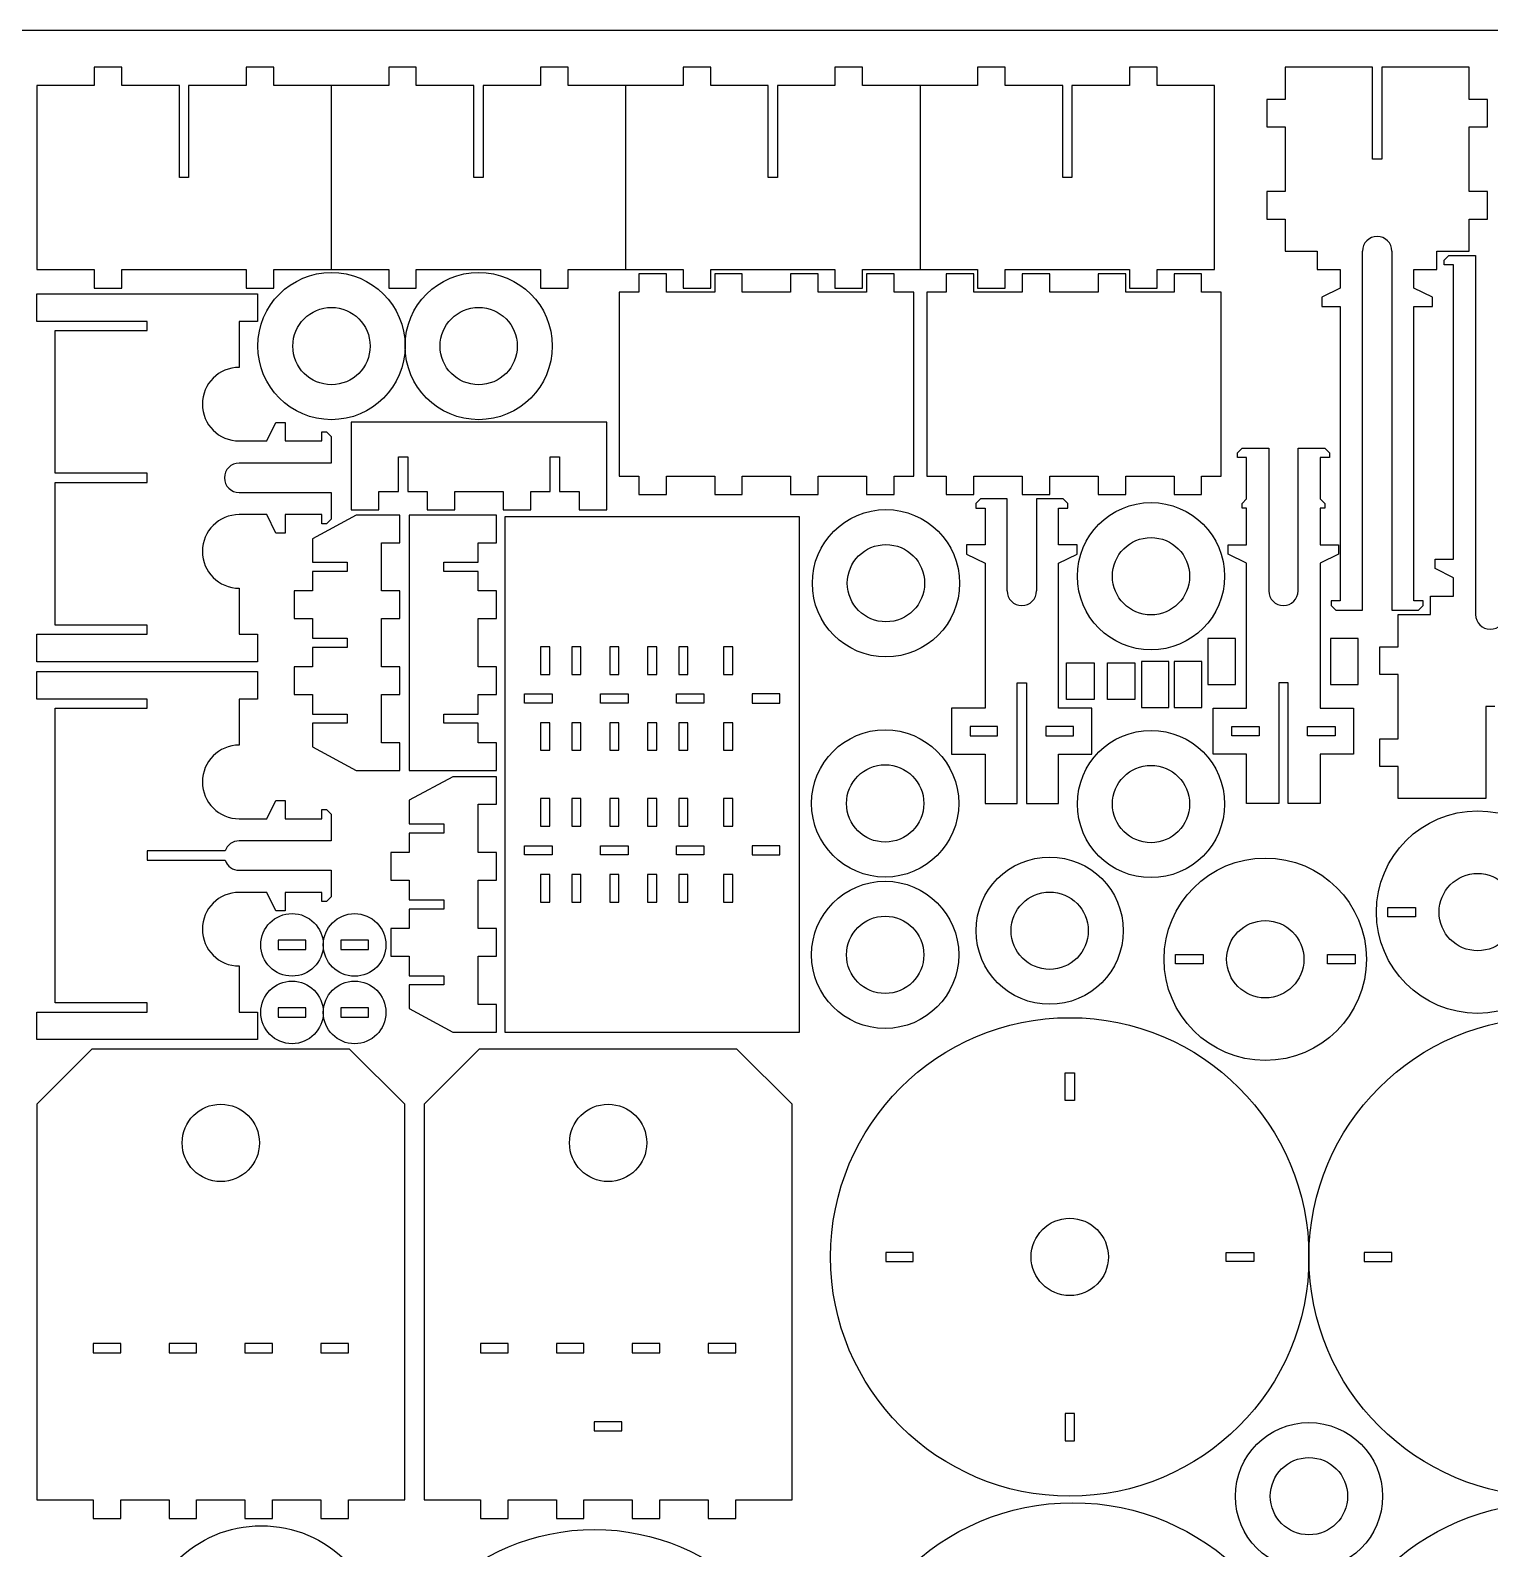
# Model space of a CAD drawing. Extents: x 994 to 3441, y -1567 to -767.
# Drawn here: x 1305.9 to 1702.4, y -1179.7 to -767.2 of the extents above; entities that cross this region are included whole.
import ezdxf

# ---------------------------------------------------------------- set-up
doc = ezdxf.new("R2010")
doc.units = 0
for name, color, linetype in [('CUT1', 7, 'CONTINUOUS'), ('CUT2', 5, 'CONTINUOUS'), ('ENG', 1, 'CONTINUOUS'), ('LAYER_15', 200, 'CONTINUOUS')]:
    doc.layers.add(name, color=color, linetype=linetype)

msp = doc.modelspace()

# ---------------------------------------------------------------- linework, layer by layer
at = {"layer": 'CUT1'}
for p, q in [((1330.75, -777.22), (1323.25, -777.22)), ((1323.25, -777.22), (1323.25, -782.22)), ((1330.75, -782.22), (1330.75, -777.22)), ((1372, -777.22), (1364.5, -777.22)), ((1364.5, -777.22), (1364.5, -782.22)), ((1372, -782.22), (1372, -777.22)), ((1410.75, -777.22), (1403.25, -777.22)), ((1403.25, -777.22), (1403.25, -782.22)), ((1410.75, -782.22), (1410.75, -777.22)), ((1452, -777.22), (1444.5, -777.22)), ((1444.5, -777.22), (1444.5, -782.22)), ((1452, -782.22), (1452, -777.22)), ((1490.75, -777.22), (1483.25, -777.22)), ((1483.25, -777.22), (1483.25, -782.22)), ((1490.75, -782.22), (1490.75, -777.22)), ((1532, -777.22), (1524.5, -777.22)), ((1524.5, -777.22), (1524.5, -782.22)), ((1532, -782.22), (1532, -777.22)), ((1570.75, -777.22), (1563.25, -777.22)), ((1563.25, -777.22), (1563.25, -782.22)), ((1570.75, -782.22), (1570.75, -777.22)), ((1612, -777.22), (1604.5, -777.22)), ((1604.5, -777.22), (1604.5, -782.22)), ((1612, -782.22), (1612, -777.22)), ((1670.55, -777.22), (1646.8, -777.22)), ((1646.8, -777.22), (1646.8, -785.97)), ((1670.55, -802.22), (1670.55, -777.22)), ((1696.8, -777.22), (1673.05, -777.22)), ((1673.05, -777.22), (1673.05, -802.22)), ((1696.8, -785.97), (1696.8, -777.22)), ((1323.25, -782.22), (1307.62, -782.22)), ((1307.62, -782.22), (1307.62, -832.22)), ((1346.37, -782.22), (1330.75, -782.22)), ((1346.37, -807.22), (1346.37, -782.22)), ((1364.5, -782.22), (1348.87, -782.22)), ((1348.87, -782.22), (1348.87, -807.22)), ((1403.25, -782.22), (1372, -782.22)), ((1426.37, -782.22), (1410.75, -782.22)), ((1426.37, -807.22), (1426.37, -782.22)), ((1444.5, -782.22), (1428.87, -782.22)), ((1428.87, -782.22), (1428.87, -807.22)), ((1483.25, -782.22), (1452, -782.22)), ((1506.37, -782.22), (1490.75, -782.22)), ((1506.37, -807.22), (1506.37, -782.22)), ((1524.5, -782.22), (1508.87, -782.22)), ((1508.87, -782.22), (1508.87, -807.22)), ((1563.25, -782.22), (1532, -782.22)), ((1586.37, -782.22), (1570.75, -782.22)), ((1586.37, -807.22), (1586.37, -782.22)), ((1604.5, -782.22), (1588.87, -782.22)), ((1588.87, -782.22), (1588.87, -807.22)), ((1627.62, -782.22), (1612, -782.22)), ((1627.62, -832.22), (1627.62, -782.22)), ((1646.8, -785.97), (1641.8, -785.97)), ((1641.8, -785.97), (1641.8, -793.47)), ((1701.8, -785.97), (1696.8, -785.97)), ((1701.8, -793.47), (1701.8, -785.97)), ((1641.8, -793.47), (1646.8, -793.47)), ((1646.8, -793.47), (1646.8, -810.97)), ((1696.8, -810.97), (1696.8, -793.47)), ((1696.8, -793.47), (1701.8, -793.47)), ((1673.05, -802.22), (1670.55, -802.22)), ((1348.87, -807.22), (1346.37, -807.22)), ((1428.87, -807.22), (1426.37, -807.22)), ((1508.87, -807.22), (1506.37, -807.22)), ((1588.87, -807.22), (1586.37, -807.22)), ((1646.8, -810.97), (1641.8, -810.97)), ((1641.8, -810.97), (1641.8, -818.47)), ((1701.8, -810.97), (1696.8, -810.97)), ((1701.8, -818.47), (1701.8, -810.97)), ((1641.8, -818.47), (1646.8, -818.47)), ((1646.8, -818.47), (1646.8, -827.22)), ((1696.8, -827.22), (1696.8, -818.47)), ((1696.8, -818.47), (1701.8, -818.47)), ((1646.8, -827.22), (1655.55, -827.22)), ((1655.55, -827.22), (1655.55, -832.22)), ((1667.8, -924.72), (1667.8, -827.22)), ((1675.8, -827.22), (1675.8, -924.72)), ((1688.05, -832.22), (1688.05, -827.22)), ((1688.05, -827.22), (1696.8, -827.22)), ((1690.04, -829.67), (1691.29, -828.42)), ((1691.29, -828.42), (1698.54, -828.42)), ((1698.54, -828.42), (1698.54, -925.92)), ((1307.62, -832.22), (1323.25, -832.22)), ((1323.25, -832.22), (1323.25, -837.22)), ((1330.75, -837.22), (1330.75, -832.22)), ((1330.75, -832.22), (1364.5, -832.22)), ((1364.5, -832.22), (1364.5, -837.22)), ((1372, -837.22), (1372, -832.22)), ((1372, -832.22), (1403.25, -832.22)), ((1403.25, -832.22), (1403.25, -837.22)), ((1410.75, -837.22), (1410.75, -832.22)), ((1410.75, -832.22), (1444.5, -832.22)), ((1444.5, -832.22), (1444.5, -837.22)), ((1452, -837.22), (1452, -832.22)), ((1452, -832.22), (1483.25, -832.22)), ((1483.25, -832.22), (1483.25, -837.22)), ((1490.75, -837.22), (1490.75, -832.22)), ((1490.75, -832.22), (1524.5, -832.22)), ((1524.5, -832.22), (1524.5, -837.22)), ((1532, -837.22), (1532, -832.22)), ((1532, -832.22), (1563.25, -832.22)), ((1563.25, -832.22), (1563.25, -837.22)), ((1570.75, -837.22), (1570.75, -832.22)), ((1570.75, -832.22), (1604.5, -832.22)), ((1604.5, -832.22), (1604.5, -837.22)), ((1612, -837.22), (1612, -832.22)), ((1612, -832.22), (1627.62, -832.22)), ((1655.55, -832.22), (1661.8, -832.22)), ((1661.8, -832.22), (1661.8, -837.22)), ((1681.8, -837.22), (1681.8, -832.22)), ((1681.8, -832.22), (1688.05, -832.22)), ((1690.04, -830.92), (1690.04, -829.67)), ((1692.54, -830.92), (1690.04, -830.92)), ((1692.54, -910.92), (1692.54, -830.92)), ((1323.25, -837.22), (1330.75, -837.22)), ((1364.5, -837.22), (1372, -837.22)), ((1403.25, -837.22), (1410.75, -837.22)), ((1444.5, -837.22), (1452, -837.22)), ((1478.69, -833.32), (1471.19, -833.32)), ((1471.19, -833.32), (1471.19, -838.32)), ((1478.69, -838.32), (1478.69, -833.32)), ((1483.25, -837.22), (1490.75, -837.22)), ((1499.32, -833.32), (1491.82, -833.32)), ((1491.82, -833.32), (1491.82, -838.32)), ((1499.32, -838.32), (1499.32, -833.32)), ((1519.94, -833.32), (1512.44, -833.32)), ((1512.44, -833.32), (1512.44, -838.32)), ((1519.94, -838.32), (1519.94, -833.32)), ((1524.5, -837.22), (1532, -837.22)), ((1540.57, -833.32), (1533.07, -833.32)), ((1533.07, -833.32), (1533.07, -838.32)), ((1540.57, -838.32), (1540.57, -833.32)), ((1562.24, -833.32), (1554.74, -833.32)), ((1554.74, -833.32), (1554.74, -838.32)), ((1562.24, -838.32), (1562.24, -833.32)), ((1563.25, -837.22), (1570.75, -837.22)), ((1582.86, -833.32), (1575.36, -833.32)), ((1575.36, -833.32), (1575.36, -838.32)), ((1582.86, -838.32), (1582.86, -833.32)), ((1603.49, -833.32), (1595.99, -833.32)), ((1595.99, -833.32), (1595.99, -838.32)), ((1603.49, -838.32), (1603.49, -833.32)), ((1604.5, -837.22), (1612, -837.22)), ((1624.11, -833.32), (1616.61, -833.32)), ((1616.61, -833.32), (1616.61, -838.32)), ((1624.11, -838.32), (1624.11, -833.32)), ((1661.8, -837.22), (1656.8, -839.72)), ((1686.8, -839.72), (1681.8, -837.22)), ((1307.62, -846.27), (1307.62, -838.77)), ((1307.62, -838.77), (1367.62, -838.77)), ((1367.62, -838.77), (1367.62, -846.27)), ((1471.19, -838.32), (1465.88, -838.32)), ((1465.88, -838.32), (1465.88, -888.32)), ((1491.82, -838.32), (1478.69, -838.32)), ((1512.44, -838.32), (1499.32, -838.32)), ((1533.07, -838.32), (1519.94, -838.32)), ((1545.88, -838.32), (1540.57, -838.32)), ((1545.88, -888.32), (1545.88, -838.32)), ((1554.74, -838.32), (1549.43, -838.32)), ((1549.43, -838.32), (1549.43, -888.32)), ((1575.36, -838.32), (1562.24, -838.32)), ((1595.99, -838.32), (1582.86, -838.32)), ((1616.61, -838.32), (1603.49, -838.32)), ((1629.43, -838.32), (1624.11, -838.32)), ((1629.43, -888.32), (1629.43, -838.32)), ((1656.8, -839.72), (1656.8, -842.22)), ((1686.8, -842.22), (1686.8, -839.72)), ((1656.8, -842.22), (1661.8, -842.22)), ((1661.8, -842.22), (1661.8, -922.22)), ((1681.8, -922.22), (1681.8, -842.22)), ((1681.8, -842.22), (1686.8, -842.22)), ((1337.62, -846.27), (1307.62, -846.27)), ((1312.62, -887.52), (1312.62, -848.77)), ((1312.62, -848.77), (1337.62, -848.77)), ((1337.62, -848.77), (1337.62, -846.27)), ((1367.62, -846.27), (1362.62, -846.27)), ((1362.62, -846.27), (1362.62, -858.77)), ((1370.12, -878.77), (1372.62, -873.77)), ((1372.62, -873.77), (1375.12, -873.77)), ((1375.12, -873.77), (1375.12, -878.77)), ((1462.47, -873.7), (1393.09, -873.7)), ((1393.09, -873.7), (1393.09, -897.45)), ((1462.47, -897.45), (1462.47, -873.7)), ((1385.12, -878.77), (1385.12, -876.27)), ((1385.12, -876.27), (1386.37, -876.27)), ((1386.37, -876.27), (1387.62, -877.52)), ((1387.62, -877.52), (1387.62, -884.77)), ((1362.62, -878.77), (1370.12, -878.77)), ((1375.12, -878.77), (1385.12, -878.77)), ((1633.84, -881.99), (1635.09, -880.74)), ((1633.84, -883.24), (1633.84, -881.99)), ((1635.09, -880.74), (1642.34, -880.74)), ((1642.34, -880.74), (1642.34, -919.49)), ((1650.34, -919.49), (1650.34, -880.74)), ((1650.34, -880.74), (1657.59, -880.74)), ((1657.59, -880.74), (1658.84, -881.99)), ((1658.84, -881.99), (1658.84, -883.24)), ((1387.62, -884.77), (1362.62, -884.77)), ((1405.9, -892.45), (1405.9, -883.08)), ((1405.9, -883.08), (1408.4, -883.08)), ((1408.4, -883.08), (1408.4, -892.45)), ((1447.15, -892.45), (1447.15, -883.08)), ((1447.15, -883.08), (1449.65, -883.08)), ((1449.65, -883.08), (1449.65, -892.45)), ((1636.34, -883.24), (1633.84, -883.24)), ((1636.34, -894.49), (1636.34, -883.24)), ((1658.84, -883.24), (1656.34, -883.24)), ((1656.34, -883.24), (1656.34, -894.49)), ((1337.62, -887.52), (1312.62, -887.52)), ((1312.62, -928.77), (1312.62, -890.02)), ((1312.62, -890.02), (1337.62, -890.02)), ((1337.62, -890.02), (1337.62, -887.52)), ((1465.88, -888.32), (1471.19, -888.32)), ((1471.19, -888.32), (1471.19, -893.32)), ((1478.69, -893.32), (1478.69, -888.32)), ((1478.69, -888.32), (1491.82, -888.32)), ((1491.82, -888.32), (1491.82, -893.32)), ((1499.32, -893.32), (1499.32, -888.32)), ((1499.32, -888.32), (1512.44, -888.32)), ((1512.44, -888.32), (1512.44, -893.32)), ((1519.94, -893.32), (1519.94, -888.32)), ((1519.94, -888.32), (1533.07, -888.32)), ((1533.07, -888.32), (1533.07, -893.32)), ((1540.57, -893.32), (1540.57, -888.32)), ((1540.57, -888.32), (1545.88, -888.32)), ((1549.43, -888.32), (1554.74, -888.32)), ((1554.74, -888.32), (1554.74, -893.32)), ((1562.24, -893.32), (1562.24, -888.32)), ((1562.24, -888.32), (1575.36, -888.32)), ((1575.36, -888.32), (1575.36, -893.32)), ((1582.86, -893.32), (1582.86, -888.32)), ((1582.86, -888.32), (1595.99, -888.32)), ((1595.99, -888.32), (1595.99, -893.32)), ((1603.49, -893.32), (1603.49, -888.32)), ((1603.49, -888.32), (1616.61, -888.32)), ((1616.61, -888.32), (1616.61, -893.32)), ((1624.11, -893.32), (1624.11, -888.32)), ((1624.11, -888.32), (1629.43, -888.32)), ((1362.62, -892.77), (1387.62, -892.77)), ((1387.62, -892.77), (1387.62, -900.02)), ((1400.59, -897.45), (1400.59, -892.45)), ((1400.59, -892.45), (1405.9, -892.45)), ((1408.4, -892.45), (1413.72, -892.45)), ((1413.72, -892.45), (1413.72, -897.45)), ((1421.22, -897.45), (1421.22, -892.45)), ((1421.22, -892.45), (1434.34, -892.45)), ((1434.34, -892.45), (1434.34, -897.45)), ((1441.84, -897.45), (1441.84, -892.45)), ((1441.84, -892.45), (1447.15, -892.45)), ((1449.65, -892.45), (1454.97, -892.45)), ((1454.97, -892.45), (1454.97, -897.45)), ((1471.19, -893.32), (1478.69, -893.32)), ((1491.82, -893.32), (1499.32, -893.32)), ((1512.44, -893.32), (1519.94, -893.32)), ((1533.07, -893.32), (1540.57, -893.32)), ((1554.74, -893.32), (1562.24, -893.32)), ((1564.01, -894.49), (1562.76, -895.74)), ((1571.26, -894.49), (1564.01, -894.49)), ((1571.26, -919.49), (1571.26, -894.49)), ((1575.36, -893.32), (1582.86, -893.32)), ((1586.51, -894.49), (1579.26, -894.49)), ((1579.26, -894.49), (1579.26, -919.49)), ((1587.76, -895.74), (1586.51, -894.49)), ((1595.99, -893.32), (1603.49, -893.32)), ((1616.61, -893.32), (1624.11, -893.32)), ((1635.09, -895.74), (1636.34, -894.49)), ((1656.34, -894.49), (1657.59, -895.74)), ((1370.12, -898.77), (1362.62, -898.77)), ((1372.62, -903.77), (1370.12, -898.77)), ((1385.12, -898.77), (1375.12, -898.77)), ((1375.12, -898.77), (1375.12, -903.77)), ((1394.43, -898.9), (1382.56, -905.31)), ((1385.12, -901.27), (1385.12, -898.77)), ((1393.09, -897.45), (1400.59, -897.45)), ((1406.31, -898.9), (1394.43, -898.9)), ((1406.31, -906.4), (1406.31, -898.9)), ((1432.56, -898.9), (1408.81, -898.9)), ((1408.81, -898.9), (1408.81, -968.27)), ((1413.72, -897.45), (1421.22, -897.45)), ((1432.56, -906.4), (1432.56, -898.9)), ((1434.34, -897.45), (1441.84, -897.45)), ((1454.97, -897.45), (1462.47, -897.45)), ((1562.76, -895.74), (1562.76, -896.99)), ((1562.76, -896.99), (1565.26, -896.99)), ((1565.26, -896.99), (1565.26, -906.99)), ((1585.26, -906.99), (1585.26, -896.99)), ((1585.26, -896.99), (1587.76, -896.99)), ((1587.76, -896.99), (1587.76, -895.74)), ((1635.09, -896.99), (1635.09, -895.74)), ((1636.34, -896.99), (1635.09, -896.99)), ((1636.34, -906.99), (1636.34, -896.99)), ((1657.59, -896.99), (1656.34, -896.99)), ((1656.34, -896.99), (1656.34, -906.99)), ((1657.59, -895.74), (1657.59, -896.99)), ((1386.37, -901.27), (1385.12, -901.27)), ((1387.62, -900.02), (1386.37, -901.27)), ((1514.84, -899.36), (1434.84, -899.36)), ((1434.84, -899.36), (1434.84, -1039.36)), ((1514.84, -1039.36), (1514.84, -899.36)), ((1375.12, -903.77), (1372.62, -903.77)), ((1382.56, -905.31), (1382.56, -911.71)), ((1401.31, -919.52), (1401.31, -906.4)), ((1401.31, -906.4), (1406.31, -906.4)), ((1427.56, -911.71), (1427.56, -906.4)), ((1427.56, -906.4), (1432.56, -906.4)), ((1565.26, -906.99), (1560.26, -906.99)), ((1560.26, -906.99), (1560.26, -909.49)), ((1590.26, -906.99), (1585.26, -906.99)), ((1590.26, -909.49), (1590.26, -906.99)), ((1631.34, -909.49), (1631.34, -906.99)), ((1631.34, -906.99), (1636.34, -906.99)), ((1656.34, -906.99), (1661.34, -906.99)), ((1661.34, -906.99), (1661.34, -909.49)), ((1560.26, -909.49), (1565.26, -911.99)), ((1585.26, -911.99), (1590.26, -909.49)), ((1636.34, -911.99), (1631.34, -909.49)), ((1661.34, -909.49), (1656.34, -911.99)), ((1687.54, -913.42), (1687.54, -910.92)), ((1687.54, -910.92), (1692.54, -910.92)), ((1382.56, -911.71), (1391.93, -911.71)), ((1391.93, -914.21), (1382.56, -914.21)), ((1382.56, -914.21), (1382.56, -919.52)), ((1391.93, -911.71), (1391.93, -914.21)), ((1418.18, -914.21), (1418.18, -911.71)), ((1418.18, -911.71), (1427.56, -911.71)), ((1427.56, -914.21), (1418.18, -914.21)), ((1427.56, -919.52), (1427.56, -914.21)), ((1565.26, -911.99), (1565.26, -951.37)), ((1585.26, -951.37), (1585.26, -911.99)), ((1636.34, -951.37), (1636.34, -911.99)), ((1656.34, -911.99), (1656.34, -951.37)), ((1692.54, -915.92), (1687.54, -913.42)), ((1362.62, -918.77), (1362.62, -931.27)), ((1382.56, -919.52), (1377.56, -919.52)), ((1377.56, -919.52), (1377.56, -927.02)), ((1406.31, -919.52), (1401.31, -919.52)), ((1406.31, -927.02), (1406.31, -919.52)), ((1432.56, -919.52), (1427.56, -919.52)), ((1432.56, -927.02), (1432.56, -919.52)), ((1692.54, -920.92), (1692.54, -915.92)), ((1661.8, -922.22), (1659.3, -922.22)), ((1659.3, -922.22), (1659.3, -923.47)), ((1659.3, -923.47), (1660.55, -924.72)), ((1684.3, -922.22), (1681.8, -922.22)), ((1683.05, -924.72), (1684.3, -923.47)), ((1684.3, -923.47), (1684.3, -922.22)), ((1686.29, -925.92), (1686.29, -920.92)), ((1686.29, -920.92), (1692.54, -920.92)), ((1377.56, -927.02), (1382.56, -927.02)), ((1382.56, -927.02), (1382.56, -932.34)), ((1401.31, -940.15), (1401.31, -927.02)), ((1401.31, -927.02), (1406.31, -927.02)), ((1427.56, -940.15), (1427.56, -927.02)), ((1427.56, -927.02), (1432.56, -927.02)), ((1660.55, -924.72), (1667.8, -924.72)), ((1675.8, -924.72), (1683.05, -924.72)), ((1677.54, -934.67), (1677.54, -925.92)), ((1677.54, -925.92), (1686.29, -925.92)), ((1307.62, -938.77), (1307.62, -931.27)), ((1307.62, -931.27), (1337.62, -931.27)), ((1337.62, -928.77), (1312.62, -928.77)), ((1337.62, -931.27), (1337.62, -928.77)), ((1362.62, -931.27), (1367.62, -931.27)), ((1367.62, -931.27), (1367.62, -938.77)), ((1382.56, -932.34), (1391.93, -932.34)), ((1391.93, -934.84), (1382.56, -934.84)), ((1382.56, -934.84), (1382.56, -940.15)), ((1391.93, -932.34), (1391.93, -934.84)), ((1633.29, -932.43), (1625.79, -932.43)), ((1625.79, -932.43), (1625.79, -944.93)), ((1633.29, -944.93), (1633.29, -932.43)), ((1666.66, -932.43), (1659.16, -932.43)), ((1659.16, -932.43), (1659.16, -944.93)), ((1666.66, -944.93), (1666.66, -932.43)), ((1672.54, -942.17), (1672.54, -934.67)), ((1672.54, -934.67), (1677.54, -934.67)), ((1367.62, -938.77), (1307.62, -938.77)), ((1382.56, -940.15), (1377.56, -940.15)), ((1377.56, -940.15), (1377.56, -947.65)), ((1406.31, -940.15), (1401.31, -940.15)), ((1406.31, -947.65), (1406.31, -940.15)), ((1432.56, -940.15), (1427.56, -940.15)), ((1432.56, -947.65), (1432.56, -940.15)), ((1587.41, -949.02), (1587.41, -939.02)), ((1587.41, -939.02), (1594.91, -939.02)), ((1594.91, -939.02), (1594.91, -949.02)), ((1598.51, -949.02), (1598.51, -939.02)), ((1598.51, -939.02), (1606.01, -939.02)), ((1606.01, -939.02), (1606.01, -949.02)), ((1615.24, -938.68), (1607.74, -938.68)), ((1607.74, -938.68), (1607.74, -951.18)), ((1615.24, -951.18), (1615.24, -938.68)), ((1624.18, -938.68), (1616.68, -938.68)), ((1616.68, -938.68), (1616.68, -951.18)), ((1624.18, -951.18), (1624.18, -938.68)), ((1307.62, -948.9), (1307.62, -941.4)), ((1307.62, -941.4), (1367.62, -941.4)), ((1367.62, -941.4), (1367.62, -948.9)), ((1574.01, -977.24), (1574.01, -944.49)), ((1574.01, -944.49), (1576.51, -944.49)), ((1576.51, -944.49), (1576.51, -977.24)), ((1647.59, -944.49), (1645.09, -944.49)), ((1645.09, -944.49), (1645.09, -977.24)), ((1647.59, -977.24), (1647.59, -944.49)), ((1677.54, -942.17), (1672.54, -942.17)), ((1677.54, -959.67), (1677.54, -942.17)), ((1377.56, -947.65), (1382.56, -947.65)), ((1382.56, -947.65), (1382.56, -952.96)), ((1401.31, -960.77), (1401.31, -947.65)), ((1401.31, -947.65), (1406.31, -947.65)), ((1427.56, -952.96), (1427.56, -947.65)), ((1427.56, -947.65), (1432.56, -947.65)), ((1625.79, -944.93), (1633.29, -944.93)), ((1659.16, -944.93), (1666.66, -944.93)), ((1337.62, -948.9), (1307.62, -948.9)), ((1312.62, -1031.4), (1312.62, -951.4)), ((1312.62, -951.4), (1337.62, -951.4)), ((1337.62, -951.4), (1337.62, -948.9)), ((1367.62, -948.9), (1362.62, -948.9)), ((1362.62, -948.9), (1362.62, -961.4)), ((1565.26, -951.37), (1556.19, -951.37)), ((1556.19, -951.37), (1556.19, -963.87)), ((1594.32, -951.37), (1585.26, -951.37)), ((1594.91, -949.02), (1587.41, -949.02)), ((1594.32, -963.87), (1594.32, -951.37)), ((1606.01, -949.02), (1598.51, -949.02)), ((1607.74, -951.18), (1615.24, -951.18)), ((1616.68, -951.18), (1624.18, -951.18)), ((1627.28, -963.87), (1627.28, -951.37)), ((1627.28, -951.37), (1636.34, -951.37)), ((1656.34, -951.37), (1665.4, -951.37)), ((1665.4, -951.37), (1665.4, -963.87)), ((1703.79, -950.92), (1701.29, -950.92)), ((1701.29, -950.92), (1701.29, -975.92)), ((1382.56, -952.96), (1391.93, -952.96)), ((1391.93, -955.46), (1382.56, -955.46)), ((1382.56, -955.46), (1382.56, -961.87)), ((1391.93, -952.96), (1391.93, -955.46)), ((1418.18, -955.46), (1418.18, -952.96)), ((1418.18, -952.96), (1427.56, -952.96)), ((1427.56, -955.46), (1418.18, -955.46)), ((1427.56, -960.77), (1427.56, -955.46)), ((1406.31, -960.77), (1401.31, -960.77)), ((1406.31, -968.27), (1406.31, -960.77)), ((1432.56, -960.77), (1427.56, -960.77)), ((1432.56, -968.27), (1432.56, -960.77)), ((1672.54, -967.17), (1672.54, -959.67)), ((1672.54, -959.67), (1677.54, -959.67)), ((1382.56, -961.87), (1394.43, -968.27)), ((1556.19, -963.87), (1565.26, -963.87)), ((1565.26, -963.87), (1565.26, -977.24)), ((1585.26, -977.24), (1585.26, -963.87)), ((1585.26, -963.87), (1594.32, -963.87)), ((1636.34, -963.87), (1627.28, -963.87)), ((1636.34, -977.24), (1636.34, -963.87)), ((1665.4, -963.87), (1656.34, -963.87)), ((1656.34, -963.87), (1656.34, -977.24)), ((1394.43, -968.27), (1406.31, -968.27)), ((1408.81, -968.27), (1432.56, -968.27)), ((1677.54, -967.17), (1672.54, -967.17)), ((1677.54, -975.92), (1677.54, -967.17)), ((1420.68, -969.98), (1408.81, -976.39)), ((1432.56, -969.98), (1420.68, -969.98)), ((1432.56, -977.48), (1432.56, -969.98)), ((1370.12, -981.4), (1372.62, -976.4)), ((1372.62, -976.4), (1375.12, -976.4)), ((1375.12, -976.4), (1375.12, -981.4)), ((1408.81, -976.39), (1408.81, -982.8)), ((1427.56, -990.61), (1427.56, -977.48)), ((1427.56, -977.48), (1432.56, -977.48)), ((1565.26, -977.24), (1574.01, -977.24)), ((1576.51, -977.24), (1585.26, -977.24)), ((1645.09, -977.24), (1636.34, -977.24)), ((1656.34, -977.24), (1647.59, -977.24)), ((1701.29, -975.92), (1677.54, -975.92)), ((1362.62, -981.4), (1370.12, -981.4)), ((1375.12, -981.4), (1385.12, -981.4)), ((1385.12, -981.4), (1385.12, -978.9)), ((1385.12, -978.9), (1386.37, -978.9)), ((1386.37, -978.9), (1387.62, -980.15)), ((1387.62, -980.15), (1387.62, -987.4)), ((1408.81, -982.8), (1418.18, -982.8)), ((1418.18, -985.3), (1408.81, -985.3)), ((1408.81, -985.3), (1408.81, -990.61)), ((1418.18, -982.8), (1418.18, -985.3)), ((1387.62, -987.4), (1362.62, -987.4)), ((1358.82, -990.15), (1337.62, -990.15)), ((1337.62, -990.15), (1337.62, -992.65)), ((1337.62, -992.65), (1358.82, -992.65)), ((1408.81, -990.61), (1403.81, -990.61)), ((1403.81, -990.61), (1403.81, -998.11)), ((1432.56, -990.61), (1427.56, -990.61)), ((1432.56, -998.11), (1432.56, -990.61)), ((1362.62, -995.4), (1387.62, -995.4)), ((1387.62, -995.4), (1387.62, -1002.65)), ((1403.81, -998.11), (1408.81, -998.11)), ((1408.81, -998.11), (1408.81, -1003.42)), ((1427.56, -1011.23), (1427.56, -998.11)), ((1427.56, -998.11), (1432.56, -998.11)), ((1370.12, -1001.4), (1362.62, -1001.4)), ((1372.62, -1006.4), (1370.12, -1001.4)), ((1385.12, -1001.4), (1375.12, -1001.4)), ((1375.12, -1001.4), (1375.12, -1006.4)), ((1385.12, -1003.9), (1385.12, -1001.4)), ((1375.12, -1006.4), (1372.62, -1006.4)), ((1386.37, -1003.9), (1385.12, -1003.9)), ((1387.62, -1002.65), (1386.37, -1003.9)), ((1408.81, -1003.42), (1418.18, -1003.42)), ((1418.18, -1005.92), (1408.81, -1005.92)), ((1408.81, -1005.92), (1408.81, -1011.23)), ((1418.18, -1003.42), (1418.18, -1005.92)), ((1408.81, -1011.23), (1403.81, -1011.23)), ((1403.81, -1011.23), (1403.81, -1018.73)), ((1432.56, -1011.23), (1427.56, -1011.23)), ((1432.56, -1018.73), (1432.56, -1011.23)), ((1403.81, -1018.73), (1408.81, -1018.73)), ((1408.81, -1018.73), (1408.81, -1024.05)), ((1427.56, -1031.86), (1427.56, -1018.73)), ((1427.56, -1018.73), (1432.56, -1018.73)), ((1362.62, -1021.4), (1362.62, -1033.9)), ((1408.81, -1024.05), (1418.18, -1024.05)), ((1418.18, -1026.55), (1408.81, -1026.55)), ((1408.81, -1026.55), (1408.81, -1032.95)), ((1418.18, -1024.05), (1418.18, -1026.55)), ((1307.62, -1041.4), (1307.62, -1033.9)), ((1307.62, -1033.9), (1337.62, -1033.9)), ((1337.62, -1031.4), (1312.62, -1031.4)), ((1337.62, -1033.9), (1337.62, -1031.4)), ((1362.62, -1033.9), (1367.62, -1033.9)), ((1367.62, -1033.9), (1367.62, -1041.4)), ((1408.81, -1032.95), (1420.68, -1039.36)), ((1432.56, -1031.86), (1427.56, -1031.86)), ((1432.56, -1039.36), (1432.56, -1031.86)), ((1420.68, -1039.36), (1432.56, -1039.36)), ((1434.84, -1039.36), (1514.84, -1039.36)), ((1367.62, -1041.4), (1307.62, -1041.4)), ((1322.62, -1043.96), (1307.62, -1058.96)), ((1392.62, -1043.96), (1322.62, -1043.96)), ((1407.62, -1058.96), (1392.62, -1043.96)), ((1427.86, -1043.96), (1412.86, -1058.96)), ((1497.86, -1043.96), (1427.86, -1043.96)), ((1512.86, -1058.96), (1497.86, -1043.96)), ((1307.62, -1058.96), (1307.62, -1166.46)), ((1407.62, -1166.46), (1407.62, -1058.96)), ((1412.86, -1058.96), (1412.86, -1166.46)), ((1512.86, -1166.46), (1512.86, -1058.96)), ((1307.62, -1166.46), (1322.94, -1166.46)), ((1322.94, -1166.46), (1322.94, -1171.46)), ((1330.44, -1171.46), (1330.44, -1166.46)), ((1330.44, -1166.46), (1343.56, -1166.46)), ((1343.56, -1166.46), (1343.56, -1171.46)), ((1351.06, -1171.46), (1351.06, -1166.46)), ((1351.06, -1166.46), (1364.19, -1166.46)), ((1364.19, -1166.46), (1364.19, -1171.46)), ((1371.69, -1171.46), (1371.69, -1166.46)), ((1371.69, -1166.46), (1384.81, -1166.46)), ((1384.81, -1166.46), (1384.81, -1171.46)), ((1392.31, -1171.46), (1392.31, -1166.46)), ((1392.31, -1166.46), (1407.62, -1166.46)), ((1412.86, -1166.46), (1428.17, -1166.46)), ((1428.17, -1166.46), (1428.17, -1171.46)), ((1435.67, -1171.46), (1435.67, -1166.46)), ((1435.67, -1166.46), (1448.8, -1166.46)), ((1448.8, -1166.46), (1448.8, -1171.46)), ((1456.3, -1171.46), (1456.3, -1166.46)), ((1456.3, -1166.46), (1469.42, -1166.46)), ((1469.42, -1166.46), (1469.42, -1171.46)), ((1476.92, -1171.46), (1476.92, -1166.46)), ((1476.92, -1166.46), (1490.05, -1166.46)), ((1490.05, -1166.46), (1490.05, -1171.46)), ((1497.55, -1171.46), (1497.55, -1166.46)), ((1497.55, -1166.46), (1512.86, -1166.46)), ((1322.94, -1171.46), (1330.44, -1171.46)), ((1343.56, -1171.46), (1351.06, -1171.46)), ((1364.19, -1171.46), (1371.69, -1171.46)), ((1384.81, -1171.46), (1392.31, -1171.46)), ((1428.17, -1171.46), (1435.67, -1171.46)), ((1448.8, -1171.46), (1456.3, -1171.46)), ((1469.42, -1171.46), (1476.92, -1171.46)), ((1490.05, -1171.46), (1497.55, -1171.46))]:
    msp.add_line(p, q, dxfattribs=at)
for centre, radius in [((1387.69, -852.99), 20), ((1427.69, -852.99), 20), ((1538.35, -917.41), 20), ((1610.36, -915.51), 20), ((1538.13, -977.24), 20), ((1610.36, -977.4), 20), ((1699.11, -1006.76), 27.5), ((1582.83, -1011.81), 20), ((1641.41, -1019.57), 27.5), ((1538.13, -1018.37), 20), ((1376.98, -1015.66), 8.5), ((1393.98, -1015.67), 8.5), ((1376.98, -1034.01), 8.5), ((1393.98, -1034.02), 8.5), ((1588.28, -1100.44), 65), ((1718.28, -1100.44), 65), ((1653.28, -1165.44), 20), ((1589.14, -1232.22), 65), ((1719.14, -1232.22), 65), ((1368.66, -1205.96), 32.5), ((1459.14, -1234.49), 60)]:
    msp.add_circle(centre, radius, dxfattribs=at)
for centre, radius, start, end in [((1671.8, -827.22), 4, 360, 180), ((1362.62, -868.77), 10, 90, 270), ((1362.62, -888.77), 4, 90, 270), ((1362.62, -908.77), 10, 90, 270), ((1575.26, -919.49), 4, 180, 0), ((1646.34, -919.49), 4, 180, 0), ((1702.54, -925.92), 4, 180, 0), ((1362.62, -971.4), 10, 90, 270), ((1362.62, -991.4), 4, 90, 161.79), ((1362.62, -991.4), 4, 198.21, 270), ((1362.62, -1011.4), 10, 90, 270)]:
    msp.add_arc(centre, radius, start, end, dxfattribs=at)
at = {"layer": 'CUT2'}
for p, q in [((1447.03, -934.67), (1444.53, -934.67)), ((1444.53, -934.67), (1444.53, -942.17)), ((1447.03, -942.17), (1447.03, -934.67)), ((1455.47, -934.67), (1452.97, -934.67)), ((1452.97, -934.67), (1452.97, -942.17)), ((1455.47, -942.17), (1455.47, -934.67)), ((1465.78, -934.67), (1463.28, -934.67)), ((1463.28, -934.67), (1463.28, -942.17)), ((1465.78, -942.17), (1465.78, -934.67)), ((1476.09, -934.67), (1473.59, -934.67)), ((1473.59, -934.67), (1473.59, -942.17)), ((1476.09, -942.17), (1476.09, -934.67)), ((1484.53, -934.67), (1482.03, -934.67)), ((1482.03, -934.67), (1482.03, -942.17)), ((1484.53, -942.17), (1484.53, -934.67)), ((1496.72, -934.67), (1494.22, -934.67)), ((1494.22, -934.67), (1494.22, -942.17)), ((1496.72, -942.17), (1496.72, -934.67)), ((1444.53, -942.17), (1447.03, -942.17)), ((1452.97, -942.17), (1455.47, -942.17)), ((1463.28, -942.17), (1465.78, -942.17)), ((1473.59, -942.17), (1476.09, -942.17)), ((1482.03, -942.17), (1484.53, -942.17)), ((1494.22, -942.17), (1496.72, -942.17)), ((1440.15, -949.98), (1440.15, -947.48)), ((1440.15, -947.48), (1447.65, -947.48)), ((1447.65, -947.48), (1447.65, -949.98)), ((1460.78, -949.98), (1460.78, -947.48)), ((1460.78, -947.48), (1468.28, -947.48)), ((1468.28, -947.48), (1468.28, -949.98)), ((1481.4, -949.98), (1481.4, -947.48)), ((1481.4, -947.48), (1488.9, -947.48)), ((1488.9, -947.48), (1488.9, -949.98)), ((1502.03, -947.48), (1502.03, -949.98)), ((1509.53, -947.48), (1502.03, -947.48)), ((1509.53, -949.98), (1509.53, -947.48)), ((1447.65, -949.98), (1440.15, -949.98)), ((1468.28, -949.98), (1460.78, -949.98)), ((1488.9, -949.98), (1481.4, -949.98)), ((1502.03, -949.98), (1509.53, -949.98)), ((1447.03, -955.3), (1444.53, -955.3)), ((1444.53, -955.3), (1444.53, -962.8)), ((1447.03, -962.8), (1447.03, -955.3)), ((1455.47, -955.3), (1452.97, -955.3)), ((1452.97, -955.3), (1452.97, -962.8)), ((1455.47, -962.8), (1455.47, -955.3)), ((1465.78, -955.3), (1463.28, -955.3)), ((1463.28, -955.3), (1463.28, -962.8)), ((1465.78, -962.8), (1465.78, -955.3)), ((1476.09, -955.3), (1473.59, -955.3)), ((1473.59, -955.3), (1473.59, -962.8)), ((1476.09, -962.8), (1476.09, -955.3)), ((1484.53, -955.3), (1482.03, -955.3)), ((1482.03, -955.3), (1482.03, -962.8)), ((1484.53, -962.8), (1484.53, -955.3)), ((1496.72, -955.3), (1494.22, -955.3)), ((1494.22, -955.3), (1494.22, -962.8)), ((1496.72, -962.8), (1496.72, -955.3)), ((1568.69, -956.37), (1561.19, -956.37)), ((1561.19, -956.37), (1561.19, -958.87)), ((1568.69, -958.87), (1568.69, -956.37)), ((1589.32, -956.37), (1581.82, -956.37)), ((1581.82, -956.37), (1581.82, -958.87)), ((1589.32, -958.87), (1589.32, -956.37)), ((1632.28, -958.87), (1632.28, -956.37)), ((1632.28, -956.37), (1639.78, -956.37)), ((1639.78, -956.37), (1639.78, -958.87)), ((1652.9, -958.87), (1652.9, -956.37)), ((1652.9, -956.37), (1660.4, -956.37)), ((1660.4, -956.37), (1660.4, -958.87)), ((1561.19, -958.87), (1568.69, -958.87)), ((1581.82, -958.87), (1589.32, -958.87)), ((1639.78, -958.87), (1632.28, -958.87)), ((1660.4, -958.87), (1652.9, -958.87)), ((1444.53, -962.8), (1447.03, -962.8)), ((1452.97, -962.8), (1455.47, -962.8)), ((1463.28, -962.8), (1465.78, -962.8)), ((1473.59, -962.8), (1476.09, -962.8)), ((1482.03, -962.8), (1484.53, -962.8)), ((1494.22, -962.8), (1496.72, -962.8)), ((1447.03, -975.92), (1444.53, -975.92)), ((1444.53, -975.92), (1444.53, -983.42)), ((1447.03, -983.42), (1447.03, -975.92)), ((1455.47, -975.92), (1452.97, -975.92)), ((1452.97, -975.92), (1452.97, -983.42)), ((1455.47, -983.42), (1455.47, -975.92)), ((1465.78, -975.92), (1463.28, -975.92)), ((1463.28, -975.92), (1463.28, -983.42)), ((1465.78, -983.42), (1465.78, -975.92)), ((1476.09, -975.92), (1473.59, -975.92)), ((1473.59, -975.92), (1473.59, -983.42)), ((1476.09, -983.42), (1476.09, -975.92)), ((1484.53, -975.92), (1482.03, -975.92)), ((1482.03, -975.92), (1482.03, -983.42)), ((1484.53, -983.42), (1484.53, -975.92)), ((1496.72, -975.92), (1494.22, -975.92)), ((1494.22, -975.92), (1494.22, -983.42)), ((1496.72, -983.42), (1496.72, -975.92)), ((1444.53, -983.42), (1447.03, -983.42)), ((1452.97, -983.42), (1455.47, -983.42)), ((1463.28, -983.42), (1465.78, -983.42)), ((1473.59, -983.42), (1476.09, -983.42)), ((1482.03, -983.42), (1484.53, -983.42)), ((1494.22, -983.42), (1496.72, -983.42)), ((1440.15, -991.23), (1440.15, -988.73)), ((1440.15, -988.73), (1447.65, -988.73)), ((1447.65, -988.73), (1447.65, -991.23)), ((1460.78, -991.23), (1460.78, -988.73)), ((1460.78, -988.73), (1468.28, -988.73)), ((1468.28, -988.73), (1468.28, -991.23)), ((1481.4, -991.23), (1481.4, -988.73)), ((1481.4, -988.73), (1488.9, -988.73)), ((1488.9, -988.73), (1488.9, -991.23)), ((1502.03, -988.73), (1502.03, -991.23)), ((1509.53, -988.73), (1502.03, -988.73)), ((1509.53, -991.23), (1509.53, -988.73)), ((1447.65, -991.23), (1440.15, -991.23)), ((1468.28, -991.23), (1460.78, -991.23)), ((1488.9, -991.23), (1481.4, -991.23)), ((1502.03, -991.23), (1509.53, -991.23)), ((1447.03, -996.55), (1444.53, -996.55)), ((1444.53, -996.55), (1444.53, -1004.05)), ((1447.03, -1004.05), (1447.03, -996.55)), ((1455.47, -996.55), (1452.97, -996.55)), ((1452.97, -996.55), (1452.97, -1004.05)), ((1455.47, -1004.05), (1455.47, -996.55)), ((1465.78, -996.55), (1463.28, -996.55)), ((1463.28, -996.55), (1463.28, -1004.05)), ((1465.78, -1004.05), (1465.78, -996.55)), ((1476.09, -996.55), (1473.59, -996.55)), ((1473.59, -996.55), (1473.59, -1004.05)), ((1476.09, -1004.05), (1476.09, -996.55)), ((1484.53, -996.55), (1482.03, -996.55)), ((1482.03, -996.55), (1482.03, -1004.05)), ((1484.53, -1004.05), (1484.53, -996.55)), ((1496.72, -996.55), (1494.22, -996.55)), ((1494.22, -996.55), (1494.22, -1004.05)), ((1496.72, -1004.05), (1496.72, -996.55)), ((1444.53, -1004.05), (1447.03, -1004.05)), ((1452.97, -1004.05), (1455.47, -1004.05)), ((1463.28, -1004.05), (1465.78, -1004.05)), ((1473.59, -1004.05), (1476.09, -1004.05)), ((1482.03, -1004.05), (1484.53, -1004.05)), ((1494.22, -1004.05), (1496.72, -1004.05)), ((1674.74, -1008.01), (1674.74, -1005.51)), ((1674.74, -1005.51), (1682.24, -1005.51)), ((1682.24, -1005.51), (1682.24, -1008.01)), ((1682.24, -1008.01), (1674.74, -1008.01)), ((1380.73, -1014.41), (1373.23, -1014.41)), ((1373.23, -1014.41), (1373.23, -1016.91)), ((1380.73, -1016.91), (1380.73, -1014.41)), ((1397.73, -1014.42), (1390.23, -1014.42)), ((1390.23, -1014.42), (1390.23, -1016.92)), ((1397.73, -1016.92), (1397.73, -1014.42)), ((1373.23, -1016.91), (1380.73, -1016.91)), ((1390.23, -1016.92), (1397.73, -1016.92)), ((1617.04, -1020.82), (1617.04, -1018.32)), ((1617.04, -1018.32), (1624.54, -1018.32)), ((1624.54, -1018.32), (1624.54, -1020.82)), ((1658.29, -1020.82), (1658.29, -1018.32)), ((1658.29, -1018.32), (1665.79, -1018.32)), ((1665.79, -1018.32), (1665.79, -1020.82)), ((1624.54, -1020.82), (1617.04, -1020.82)), ((1665.79, -1020.82), (1658.29, -1020.82)), ((1380.73, -1032.76), (1373.23, -1032.76)), ((1373.23, -1032.76), (1373.23, -1035.26)), ((1373.23, -1035.26), (1380.73, -1035.26)), ((1380.73, -1035.26), (1380.73, -1032.76)), ((1397.73, -1032.77), (1390.23, -1032.77)), ((1390.23, -1032.77), (1390.23, -1035.27)), ((1390.23, -1035.27), (1397.73, -1035.27)), ((1397.73, -1035.27), (1397.73, -1032.77)), ((1587.03, -1057.94), (1587.03, -1050.44)), ((1587.03, -1050.44), (1589.53, -1050.44)), ((1589.53, -1050.44), (1589.53, -1057.94)), ((1589.53, -1057.94), (1587.03, -1057.94)), ((1545.78, -1099.19), (1538.28, -1099.19)), ((1538.28, -1099.19), (1538.28, -1101.69)), ((1545.78, -1101.69), (1545.78, -1099.19)), ((1630.78, -1101.69), (1630.78, -1099.19)), ((1630.78, -1099.19), (1638.28, -1099.19)), ((1638.28, -1099.19), (1638.28, -1101.69)), ((1675.78, -1099.19), (1668.28, -1099.19)), ((1668.28, -1099.19), (1668.28, -1101.69)), ((1675.78, -1101.69), (1675.78, -1099.19)), ((1538.28, -1101.69), (1545.78, -1101.69)), ((1638.28, -1101.69), (1630.78, -1101.69)), ((1668.28, -1101.69), (1675.78, -1101.69)), ((1330.44, -1123.96), (1322.94, -1123.96)), ((1322.94, -1123.96), (1322.94, -1126.46)), ((1330.44, -1126.46), (1330.44, -1123.96)), ((1351.06, -1123.96), (1343.56, -1123.96)), ((1343.56, -1123.96), (1343.56, -1126.46)), ((1351.06, -1126.46), (1351.06, -1123.96)), ((1371.69, -1123.96), (1364.19, -1123.96)), ((1364.19, -1123.96), (1364.19, -1126.46)), ((1371.69, -1126.46), (1371.69, -1123.96)), ((1392.31, -1123.96), (1384.81, -1123.96)), ((1384.81, -1123.96), (1384.81, -1126.46)), ((1392.31, -1126.46), (1392.31, -1123.96)), ((1435.67, -1123.96), (1428.17, -1123.96)), ((1428.17, -1123.96), (1428.17, -1126.46)), ((1435.67, -1126.46), (1435.67, -1123.96)), ((1456.3, -1123.96), (1448.8, -1123.96)), ((1448.8, -1123.96), (1448.8, -1126.46)), ((1456.3, -1126.46), (1456.3, -1123.96)), ((1476.92, -1123.96), (1469.42, -1123.96)), ((1469.42, -1123.96), (1469.42, -1126.46)), ((1476.92, -1126.46), (1476.92, -1123.96)), ((1497.55, -1123.96), (1490.05, -1123.96)), ((1490.05, -1123.96), (1490.05, -1126.46)), ((1497.55, -1126.46), (1497.55, -1123.96)), ((1322.94, -1126.46), (1330.44, -1126.46)), ((1343.56, -1126.46), (1351.06, -1126.46)), ((1364.19, -1126.46), (1371.69, -1126.46)), ((1384.81, -1126.46), (1392.31, -1126.46)), ((1428.17, -1126.46), (1435.67, -1126.46)), ((1448.8, -1126.46), (1456.3, -1126.46)), ((1469.42, -1126.46), (1476.92, -1126.46)), ((1490.05, -1126.46), (1497.55, -1126.46)), ((1466.61, -1145.21), (1459.11, -1145.21)), ((1459.11, -1145.21), (1459.11, -1147.71)), ((1466.61, -1147.71), (1466.61, -1145.21)), ((1589.53, -1142.94), (1587.03, -1142.94)), ((1587.03, -1142.94), (1587.03, -1150.44)), ((1589.53, -1150.44), (1589.53, -1142.94)), ((1459.11, -1147.71), (1466.61, -1147.71)), ((1587.03, -1150.44), (1589.53, -1150.44))]:
    msp.add_line(p, q, dxfattribs=at)
for centre in [(1387.69, -852.99), (1427.69, -852.99), (1538.35, -917.41), (1610.36, -915.51), (1538.13, -977.24), (1610.36, -977.4), (1699.11, -1006.76), (1582.83, -1011.81), (1538.13, -1018.37), (1641.41, -1019.57), (1357.62, -1069.46), (1462.86, -1069.46), (1588.28, -1100.44), (1653.28, -1165.44)]:
    msp.add_circle(centre, 10.5, dxfattribs=at)
at = {"layer": 'ENG'}
for p, q in [((1387.62, -782.22), (1387.62, -832.22)), ((1467.62, -782.22), (1467.62, -832.22)), ((1547.62, -782.22), (1547.62, -832.22))]:
    msp.add_line(p, q, dxfattribs=at)
at = {"layer": 'LAYER_15'}
msp.add_line((2194.14, -767.22), (994.14, -767.22), dxfattribs=at)

doc.saveas('drawing.dxf')
